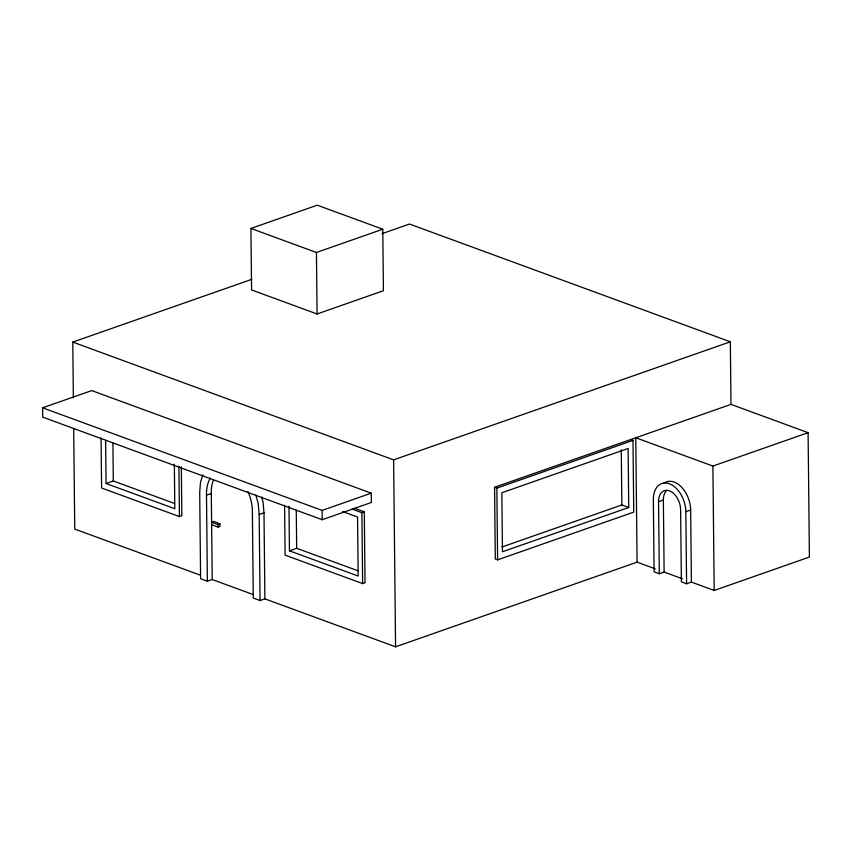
<?xml version="1.0" encoding="UTF-8"?>
<svg xmlns="http://www.w3.org/2000/svg" width="852" height="852" viewBox="0 0 852 852"><rect width="100%" height="100%" fill="white"/><g stroke="black" fill="none" stroke-linecap="round" stroke-linejoin="round"><path stroke-width="1.28" d="M202.851 474.809L200.454 482.402L199.698 492.68L200.603 578.721L207.387 581.213L212.212 579.52L253.14 594.547M250.925 228.442L317.274 205.183L382.782 229.22L383.421 290.724L317.082 313.983L251.574 289.936L250.925 228.442L316.433 252.48L382.782 229.22M73.368 397.788L72.782 342.089L251.787 279.339M381.973 233.693L409.503 224.033L730.334 341.79L730.984 404.38L808.101 432.678L809.4 557.059L714.189 590.447L691.409 582.086L686.595 583.769L681.376 581.852L680.62 509.805A15.996 10.267 70.7 0 0 669.427 490.816A15.996 10.267 70.7 0 0 658.553 501.7L659.31 573.758L664.123 572.065L682.516 578.817M42.6 407.81L91.739 390.589L371.248 493.18L371.355 502.499L322.216 519.72L42.696 417.129L42.6 407.81L322.12 510.401L371.248 493.18M105.627 440.239L106.085 483.51L113.305 480.975L174.543 503.457M207.387 581.213L206.493 495.172L211.307 493.478A33.281 21.353 70.7 0 1 213.532 479.644M101.069 437.8L101.59 488.004L179.431 516.578L181.838 515.737L181.327 466.853M72.782 342.089L393.613 459.846L730.334 341.79M219.933 523.916L213.99 521.392L211.584 522.233L218.005 524.598L219.933 523.916L219.954 526.398L218.037 527.079L211.605 524.715M655.273 568.817L637.083 562.139L395.573 646.817L264.887 598.86L260.073 600.543L259.168 514.501L263.992 512.819L263.012 501.903L261.681 497.025M352.046 509.081L361.887 512.691L364.294 511.85L365.039 582.757L362.632 583.599L285.111 555.142L284.589 505.247M288.977 506.226L289.446 550.818L296.666 548.283L357.904 570.755M630.693 439.547L632.993 440.388L633.739 512.116L497.611 559.849L495.31 559.008L494.565 487.28L730.984 404.38M494.565 487.28L496.854 488.121L632.993 440.388M637.083 562.139L635.784 437.758L712.89 466.065L808.101 432.678M501.839 547.037L621.853 504.959L628.744 507.483L628.126 448.471L501.849 492.744L502.467 551.755L628.744 507.483M658.553 501.7L663.367 500.007A15.996 10.267 70.7 0 1 666.488 490.635M686.595 583.769L685.839 511.711L690.652 510.028A23.558 15.112 70.7 0 0 680.897 486.492A23.558 15.112 70.7 0 0 663.516 483.595M659.31 573.758L654.091 571.841L653.335 499.783A23.558 15.112 70.7 0 1 669.352 483.755A23.558 15.112 70.7 0 1 685.839 511.711M354.453 508.239L364.294 511.85M342.557 511.519L357.563 517.026L358.181 576.037L289.446 550.818M106.085 483.51L174.809 508.74L174.351 464.148M200.444 575.207L74.742 529.071L73.687 428.29M260.073 600.543L253.289 598.051L252.384 512.009A33.281 21.353 70.7 0 0 247.943 491.54M255.866 495.055L258.199 503.596L259.168 514.501M712.89 466.065L714.189 590.447M690.652 510.028L691.409 582.086M663.367 500.007L664.123 572.065M621.278 449.877L621.853 504.959M496.854 488.121L497.611 559.849M393.613 459.846L395.573 646.817M361.887 512.691L362.632 583.599M322.12 510.401L322.216 519.72M316.433 252.48L317.082 313.983M296.272 510.252L296.666 548.283M263.992 512.819L264.887 598.86M218.005 524.598L218.037 527.079M211.307 493.478L212.212 579.52M178.909 466.374L179.431 516.578M112.911 442.955L113.305 480.975M206.493 495.172A33.281 21.353 70.7 0 1 210.433 477.961"/></g></svg>
